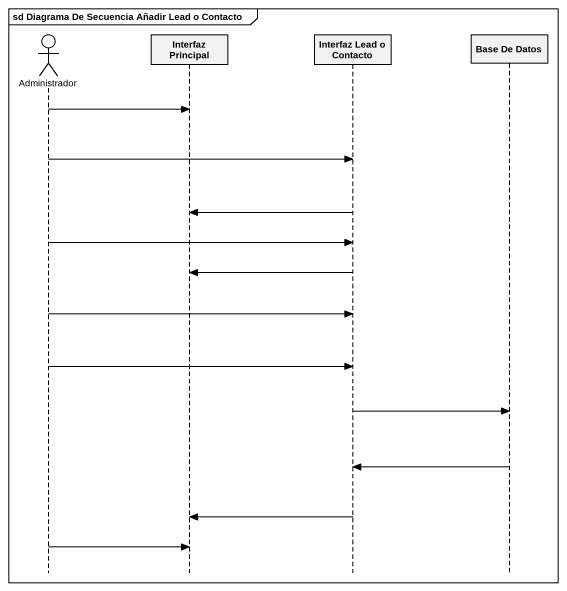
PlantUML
@startuml
mainframe sd Diagrama De Secuencia Añadir Lead o Contacto
hide footbox
actor Administrador
participant "Interfaz Principal" as Interfaz_Principal
participant "Interfaz Lead o Contacto" as Interfaz_Lead_o_Contacto
participant "Base De Datos" as Base_De_Datos

Administrador -> Interfaz_Principal
Administrador -> Interfaz_Lead_o_Contacto
Interfaz_Lead_o_Contacto -> Interfaz_Principal
Administrador -> Interfaz_Lead_o_Contacto
Interfaz_Lead_o_Contacto -> Interfaz_Principal
Administrador -> Interfaz_Lead_o_Contacto
Administrador -> Interfaz_Lead_o_Contacto
Interfaz_Lead_o_Contacto -> Base_De_Datos
Base_De_Datos -> Interfaz_Lead_o_Contacto
Interfaz_Lead_o_Contacto -> Interfaz_Principal
Administrador -> Interfaz_Principal
@enduml
